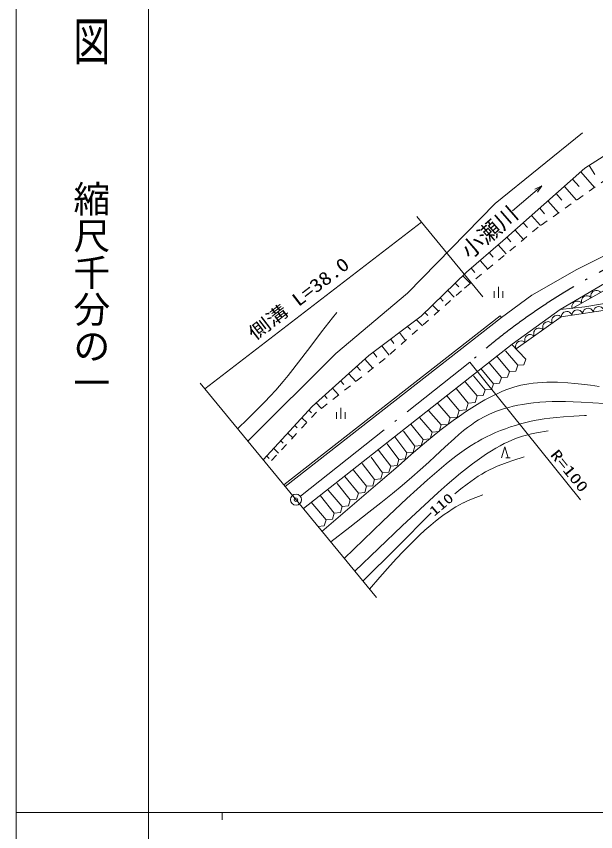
# Model space of a CAD drawing. Units: millimetres, scale not verified. Extents: x 40000 to 680000, y 20000 to 380000.
# Drawn here: x 40000 to 118810, y 202409 to 313331 of the extents above; entities that cross this region are included whole.
import ezdxf
from ezdxf.enums import TextEntityAlignment as Align

# ---------------------------------------------------------------- set-up
doc = ezdxf.new("R2010")
doc.units = ezdxf.units.MM
doc.header["$LTSCALE"] = 1000
doc.header["$PDMODE"] = 32
doc.header["$PDSIZE"] = 500
doc.linetypes.add('USER1', pattern=[18.5, 14.557377, -1.819672, 0.303279, -1.819672])
doc.linetypes.add('USER3', pattern=[2, 1, -1])
for name, color, linetype, lineweight in [('M-BGD', 7, 'Continuous', 13), ('M-BMK-HTXT', 7, 'Continuous', 13), ('M-BMK-LINE', 2, 'Continuous', 13), ('M-BMK-SRVR', 3, 'Continuous', 13), ('M-OTRS', 6, 'Continuous', 13), ('M-STR-HTXT', 7, 'Continuous', 13), ('M-TTL', 2, 'Continuous', 13), ('M-TTL-BAND', 7, 'Continuous', 13)]:
    doc.layers.add(name, color=color, linetype=linetype, lineweight=lineweight)
doc.styles.add('@ＭＳ ゴシック', font='')
doc.styles.add('ＭＳ ゴシック', font='')
doc.styles.get('@ＭＳ ゴシック').set_extended_font_data('@MS Gothic')
doc.styles.get('ＭＳ ゴシック').set_extended_font_data('MS Gothic')

msp = doc.modelspace()

# ---------------------------------------------------------------- linework, layer by layer
at = {"layer": 'M-BGD'}
for p, q in [((105151, 287851), (117021, 297488)), ((117343, 292677), (120814, 294878)), ((117922, 293044), (118689, 291833)), ((106167, 282771), (117343, 292677)), ((116784, 292182), (118664, 290062)), ((115667, 291191), (116552, 290192)), ((107471, 286879), (111481, 290247)), ((114549, 290201), (116211, 288326)), ((113432, 289210), (114208, 288334)), ((93213, 275659), (105151, 287851)), ((112314, 288219), (113758, 286590)), ((110079, 286238), (111306, 284854)), ((111196, 287229), (111864, 286475)), ((108961, 285248), (109549, 284585)), ((107844, 284257), (108986, 282968)), ((106726, 283266), (107281, 282640)), ((101256, 278537), (106167, 282771)), ((105553, 282242), (106619, 281006)), ((116244, 278876), (122243, 281877)), ((104326, 281183), (104848, 280577)), ((103098, 280125), (104123, 278936)), ((95076, 272526), (101256, 278537)), ((101870, 279066), (102372, 278484)), ((110146, 275405), (116244, 278876)), ((100741, 278036), (101767, 276982)), ((113956, 273457), (121492, 277860)), ((123354, 277945), (115616, 273590)), ((99711, 277034), (100184, 276548)), ((105594, 276535), (105594, 275035)), ((83476, 267446), (93213, 275659)), ((98681, 276032), (99578, 275110)), ((104994, 275939), (104994, 275039)), ((105998, 272357), (110146, 275405)), ((106194, 275939), (106194, 275039)), ((96621, 274029), (97425, 273202)), ((97651, 275031), (98076, 274593)), ((130128, 274897), (114126, 272441)), ((117343, 273796), (121746, 274558)), ((95591, 273027), (95970, 272638)), ((107437, 268716), (113956, 273457)), ((113956, 273457), (117343, 273796)), ((76385, 249591), (105813, 272593)), ((76570, 249355), (105998, 272357)), ((76570, 249355), (105998, 272357)), ((87964, 267192), (95076, 272526)), ((94428, 272040), (95232, 271213)), ((105813, 272593), (105998, 272357)), ((114126, 272441), (107989, 268073)), ((93218, 271132), (93597, 270743)), ((92113, 270304), (92928, 269217)), ((79074, 246364), (107437, 268716)), ((89742, 268526), (90702, 267245)), ((90927, 269415), (91371, 268823)), ((109300, 266684), (107375, 268724)), ((71490, 255526), (83476, 267446)), ((88557, 267637), (89059, 266967)), ((108199, 265852), (106544, 267844)), ((80259, 260249), (87964, 267192)), ((87414, 266696), (88513, 265477)), ((107099, 265019), (105339, 267128)), ((109027, 265901), (109300, 266684)), ((86313, 265704), (86828, 265133)), ((104897, 263354), (103189, 265401)), ((105998, 264187), (104313, 266199)), ((107927, 265068), (108199, 265852)), ((108199, 265852), (109027, 265901)), ((85212, 264712), (86172, 263647)), ((103797, 262522), (102179, 264424)), ((105725, 263403), (105998, 264187)), ((105998, 264187), (106826, 264236)), ((106826, 264236), (107099, 265019)), ((107099, 265019), (107927, 265068)), ((84112, 263721), (84557, 263226)), ((102696, 261689), (101055, 263593)), ((104625, 262571), (104897, 263354)), ((104897, 263354), (105725, 263403)), ((83011, 262729), (83832, 261817)), ((101468, 260701), (99882, 262648)), ((103524, 261738), (103797, 262522)), ((103797, 262522), (104625, 262571)), ((80810, 260745), (81492, 259987)), ((81910, 261737), (82286, 261320)), ((100241, 259713), (98563, 261703)), ((101184, 259798), (101468, 260701)), ((101468, 260701), (102412, 260786)), ((102412, 260786), (102696, 261689)), ((102696, 261689), (103524, 261738)), ((73585, 252981), (80259, 260249)), ((79782, 259730), (80132, 259409)), ((84138, 260082), (84138, 258582)), ((97785, 257738), (96089, 259725)), ((99013, 258726), (97323, 260658)), ((99956, 258810), (100241, 259713)), ((100241, 259713), (101184, 259798)), ((78829, 258692), (79522, 258055)), ((83538, 259486), (83538, 258586)), ((84738, 259486), (84738, 258586)), ((96558, 256750), (94827, 258765)), ((98729, 257822), (99013, 258726)), ((99013, 258726), (99956, 258810)), ((77875, 257653), (78219, 257338)), ((95330, 255762), (93675, 257832)), ((97501, 256835), (97785, 257738)), ((97785, 257738), (98729, 257822)), ((76922, 256615), (77604, 255989)), ((94231, 254852), (92687, 256900)), ((96273, 255847), (96558, 256750)), ((96558, 256750), (97501, 256835)), ((75969, 255577), (76306, 255266)), ((92031, 253031), (90437, 255171)), ((93131, 253942), (91507, 256131)), ((95084, 254940), (95330, 255762)), ((95330, 255762), (96273, 255847)), ((75015, 254538), (75685, 253923)), ((90932, 252121), (89285, 254293)), ((93131, 253942), (93984, 254030)), ((93984, 254030), (94231, 254852)), ((94231, 254852), (95084, 254940)), ((74062, 253500), (74394, 253195)), ((89832, 251211), (88270, 253361)), ((91785, 252210), (92031, 253031)), ((92031, 253031), (92884, 253120)), ((92884, 253120), (93131, 253942)), ((106592, 253265), (107192, 253265)), ((88732, 250301), (87036, 252510)), ((90685, 251300), (90932, 252121)), ((90932, 252121), (91785, 252210)), ((86533, 248481), (84704, 250727)), ((87633, 249391), (85856, 251605)), ((89586, 250389), (89832, 251211)), ((89832, 251211), (90685, 251300)), ((85433, 247570), (83634, 249767)), ((88486, 249479), (88732, 250301)), ((88732, 250301), (89586, 250389)), ((84334, 246660), (82427, 248889)), ((86287, 247659), (86533, 248481)), ((86533, 248481), (87386, 248569)), ((87386, 248569), (87633, 249391)), ((87633, 249391), (88486, 249479)), ((83234, 245750), (81357, 248094)), ((85187, 246749), (85433, 247570)), ((85433, 247570), (86287, 247659)), ((82135, 244840), (80095, 247243)), ((84087, 245839), (84334, 246660)), ((84334, 246660), (85187, 246749)), ((82988, 244928), (83234, 245750)), ((83234, 245750), (84087, 245839)), ((81888, 244018), (82135, 244840)), ((82135, 244840), (82988, 244928)), ((81035, 243930), (81888, 244018))]:
    msp.add_line(p, q, dxfattribs=at)
at = {"layer": 'M-BGD', "linetype": 'USER3'}
for p, q in [((122000, 292423), (110993, 284633)), ((110993, 284633), (100579, 275997)), ((100579, 275997), (90165, 266769)), ((90165, 266769), (80852, 259487)), ((80852, 259487), (74161, 252282))]:
    msp.add_line(p, q, dxfattribs=at)
at = {"layer": 'M-BGD'}
for points in [[(110530, 289824), (111481, 290247), (110898, 289386)], [(118195, 275041), (118063, 275163), (117915, 275245), (117710, 275316), (117524, 275313), (117345, 275276), (117145, 275164), (117021, 275030), (116923, 274873), (116877, 274660), (116874, 274493), (116905, 274316)], [(119485, 275767), (119353, 275888), (119205, 275971), (118999, 276042), (118814, 276039), (118635, 276002), (118435, 275890), (118311, 275756), (118213, 275599), (118167, 275386), (118163, 275219), (118195, 275041)], [(116905, 274316), (116774, 274437), (116625, 274519), (116420, 274590), (116234, 274588), (116056, 274551), (115856, 274438), (115731, 274304), (115633, 274147), (115587, 273935), (115584, 273767), (115616, 273590)], [(70086, 257232), (71475, 258570), (72858, 259929), (73797, 260883), (74549, 261673), (75292, 262484), (76297, 263638), (76969, 264456), (77633, 265294), (80043, 268471), (81526, 270405), (83026, 272327), (83592, 273050)], [(115581, 272664), (115501, 272823), (115392, 272952), (115225, 273090), (115052, 273153), (114872, 273181), (114647, 273146), (114484, 273066), (114338, 272954), (114221, 272772), (114159, 272617), (114126, 272441)], [(117036, 272888), (116955, 273046), (116846, 273175), (116680, 273313), (116507, 273376), (116327, 273404), (116102, 273370), (115939, 273289), (115793, 273177), (115675, 272995), (115613, 272841), (115581, 272664)], [(118490, 273111), (118410, 273270), (118301, 273398), (118135, 273536), (117961, 273599), (117782, 273627), (117556, 273593), (117394, 273512), (117247, 273400), (117130, 273218), (117068, 273064), (117036, 272888)], [(119945, 273334), (119865, 273493), (119756, 273621), (119589, 273760), (119416, 273822), (119237, 273851), (119011, 273816), (118849, 273735), (118702, 273624), (118585, 273442), (118523, 273287), (118490, 273111)], [(112899, 271567), (112752, 271676), (112593, 271743), (112378, 271793), (112190, 271771), (112013, 271714), (111823, 271578), (111712, 271430), (111629, 271260), (111605, 271040), (111620, 270870), (111671, 270694)], [(114126, 272441), (113980, 272549), (113821, 272617), (113605, 272667), (113418, 272644), (113241, 272587), (113050, 272452), (112939, 272303), (112856, 272134), (112833, 271913), (112847, 271744), (112899, 271567)], [(111671, 270694), (111525, 270802), (111366, 270870), (111150, 270919), (110963, 270897), (110786, 270840), (110596, 270705), (110484, 270556), (110402, 270387), (110378, 270166), (110393, 269996), (110444, 269820)], [(110444, 269820), (110297, 269929), (110139, 269996), (109923, 270046), (109735, 270023), (109558, 269967), (109368, 269831), (109257, 269683), (109174, 269513), (109151, 269293), (109165, 269123), (109217, 268947)], [(109217, 268947), (109070, 269055), (108911, 269122), (108696, 269172), (108508, 269150), (108331, 269093), (108141, 268958), (108029, 268809), (107947, 268639), (107923, 268419), (107938, 268249), (107989, 268073)], [(81581, 243266), (85372, 246512), (89163, 249769), (91921, 252154), (93709, 253702), (95517, 255242), (96562, 256108), (97629, 256965), (98530, 257664), (99444, 258348), (100266, 258940), (101111, 259523), (101590, 259842), (102321, 260311), (103064, 260764), (103712, 261137), (104378, 261497), (104981, 261801), (105590, 262086), (106152, 262327), (106728, 262553), (107264, 262742), (107815, 262915), (108642, 263133), (109177, 263246), (109727, 263342), (110310, 263422), (110897, 263483), (111538, 263528), (112181, 263553), (112896, 263559), (113612, 263545), (115011, 263469), (115950, 263387), (116886, 263285), (118084, 263131), (119288, 262956)], [(82768, 241824), (85373, 243835), (87969, 245863), (89568, 247137), (91156, 248428), (92473, 249522), (93787, 250640), (94947, 251652), (96105, 252689), (96962, 253476), (98274, 254704), (99596, 255913), (100212, 256448), (100838, 256966), (101365, 257378), (101902, 257771), (102385, 258102), (102885, 258420), (103816, 258942), (104296, 259176), (104786, 259393), (105304, 259599), (105840, 259790), (106404, 259970), (106984, 260133), (107601, 260286), (108235, 260421), (108913, 260545), (109606, 260651), (110351, 260743), (111098, 260815), (111229, 260826), (112045, 260881), (112869, 260916), (113782, 260933), (114693, 260930), (115762, 260905), (116840, 260859), (118415, 260765), (119998, 260651)], [(84607, 239589), (87211, 242126), (89837, 244657), (91469, 246204), (93124, 247744), (94515, 249013), (95928, 250275), (96553, 250825), (97510, 251651), (98480, 252462), (99206, 253045), (99945, 253612), (100590, 254084), (101247, 254539), (101849, 254933), (102462, 255310), (102729, 255466), (103323, 255797), (103937, 256116), (104560, 256417), (105201, 256704), (105860, 256977), (106527, 257231), (107202, 257467), (107892, 257686), (108588, 257887), (109299, 258071), (110013, 258235), (110731, 258379), (111027, 258432), (111798, 258556), (112572, 258660), (113496, 258761), (114422, 258843), (115849, 258940), (117279, 259016), (117569, 259031)], [(86036, 237853), (89251, 240932), (92478, 243995), (96144, 247407), (97377, 248530), (98623, 249637), (99523, 250413), (100437, 251174), (101224, 251806), (102034, 252429), (103302, 253348), (103960, 253796), (104637, 254233), (105214, 254583), (105808, 254919), (106341, 255198), (106890, 255463), (107392, 255684), (107910, 255890), (108323, 256037), (108854, 256204), (109392, 256353), (110061, 256513), (110747, 256657), (112349, 256947)], [(105988, 253265), (106446, 254761), (106903, 253265)], [(99659, 248351), (100476, 249028), (101312, 249695), (102304, 250421), (102805, 250751), (103316, 251065), (103838, 251362), (104370, 251641), (104846, 251871), (105430, 252131), (106021, 252371), (106778, 252654), (107543, 252918), (109095, 253418)], [(88044, 235414), (89436, 237016), (90842, 238605), (91725, 239573), (92621, 240528), (93381, 241309), (94162, 242084), (94865, 242754), (95589, 243416), (96406, 244129), (97024, 244642), (97654, 245140), (98201, 245548), (98767, 245944), (99277, 246278), (99806, 246600), (100293, 246873), (100797, 247134), (100824, 247147), (101376, 247403), (101936, 247642), (103450, 248225)], [(87141, 236510), (91744, 241085), (96440, 245781)]]:
    msp.add_lwpolyline(points, dxfattribs=at)
at = {"layer": 'M-BMK-HTXT'}
msp.add_line((102357, 281670), (102780, 281077), dxfattribs=at)
at = {"layer": 'M-BMK-LINE', "linetype": 'USER1'}
msp.add_line((78636, 248046), (101680, 266261), dxfattribs=at)
at = {"layer": 'M-BMK-LINE'}
for p, q in [((101680, 266261), (116726, 247535)), ((88974, 234284), (65001, 263411))]:
    msp.add_line(p, q, dxfattribs=at)
at = {"layer": 'M-BMK-LINE', "linetype": 'USER1'}
msp.add_arc((161501, 199020), 90000, 96.94617, 131.6579, dxfattribs=at)
at = {"layer": 'M-BMK-SRVR'}
for radius in [750, 22.5]:
    msp.add_circle((78048, 247581), radius, dxfattribs=at)
at = {"layer": 'M-OTRS'}
for radius in [50, 1.5]:
    msp.add_circle((78037, 247572), radius, dxfattribs=at)
msp.add_point((78036, 247575), dxfattribs=at)
at = {"layer": 'M-STR-HTXT'}
for p, q in [((65636, 262639), (95099, 285329)), ((94465, 286102), (103441, 275163))]:
    msp.add_line(p, q, dxfattribs=at)
at = {"layer": 'M-TTL'}
msp.add_line((40000, 380000), (40000, 20000), dxfattribs=at)
at = {"layer": 'M-TTL-BAND'}
for p, q in [((58000, 370000), (58000, 20000)), ((40000, 205000), (579000, 205000)), ((68000, 205000), (68000, 204000))]:
    msp.add_line(p, q, dxfattribs=at)

# ---------------------------------------------------------------- texts
at = {"layer": 'M-BGD', "style": 'ＭＳ ゴシック', "width": 1.35}
for s, height, rotation, p in [('R=100', 1466, 309.1, (112210, 253369)), ('110', 1320, 40.1, (97088, 244943))]:
    msp.add_text(s, height=height, rotation=rotation, dxfattribs=at).set_placement(p, align=Align.BOTTOM_LEFT)
at = {"layer": 'M-BMK-HTXT', "style": 'ＭＳ ゴシック'}
msp.add_text('小瀬川', height=2199, rotation=41, dxfattribs=at).set_placement((102098, 279698), align=Align.BOTTOM_LEFT)
at = {"layer": 'M-STR-HTXT', "style": 'ＭＳ ゴシック', "width": 1.2}
msp.add_text('側溝 L=38.0', height=1833, rotation=37.6, dxfattribs=at).set_placement((72780, 268745), align=Align.BOTTOM_LEFT)
at = {"layer": 'M-TTL-BAND', "style": '@ＭＳ ゴシック', "width": 1.4}
msp.add_text('平  面  図', height=3666, rotation=270, dxfattribs=at).set_placement((47277, 341475), align=Align.BOTTOM_LEFT)
at = {"layer": 'M-TTL-BAND', "style": '@ＭＳ ゴシック'}
msp.add_text('縮尺千分の一', height=3666, rotation=270, dxfattribs=at).set_placement((47277, 291030), align=Align.BOTTOM_LEFT)

doc.saveas('drawing.dxf')
